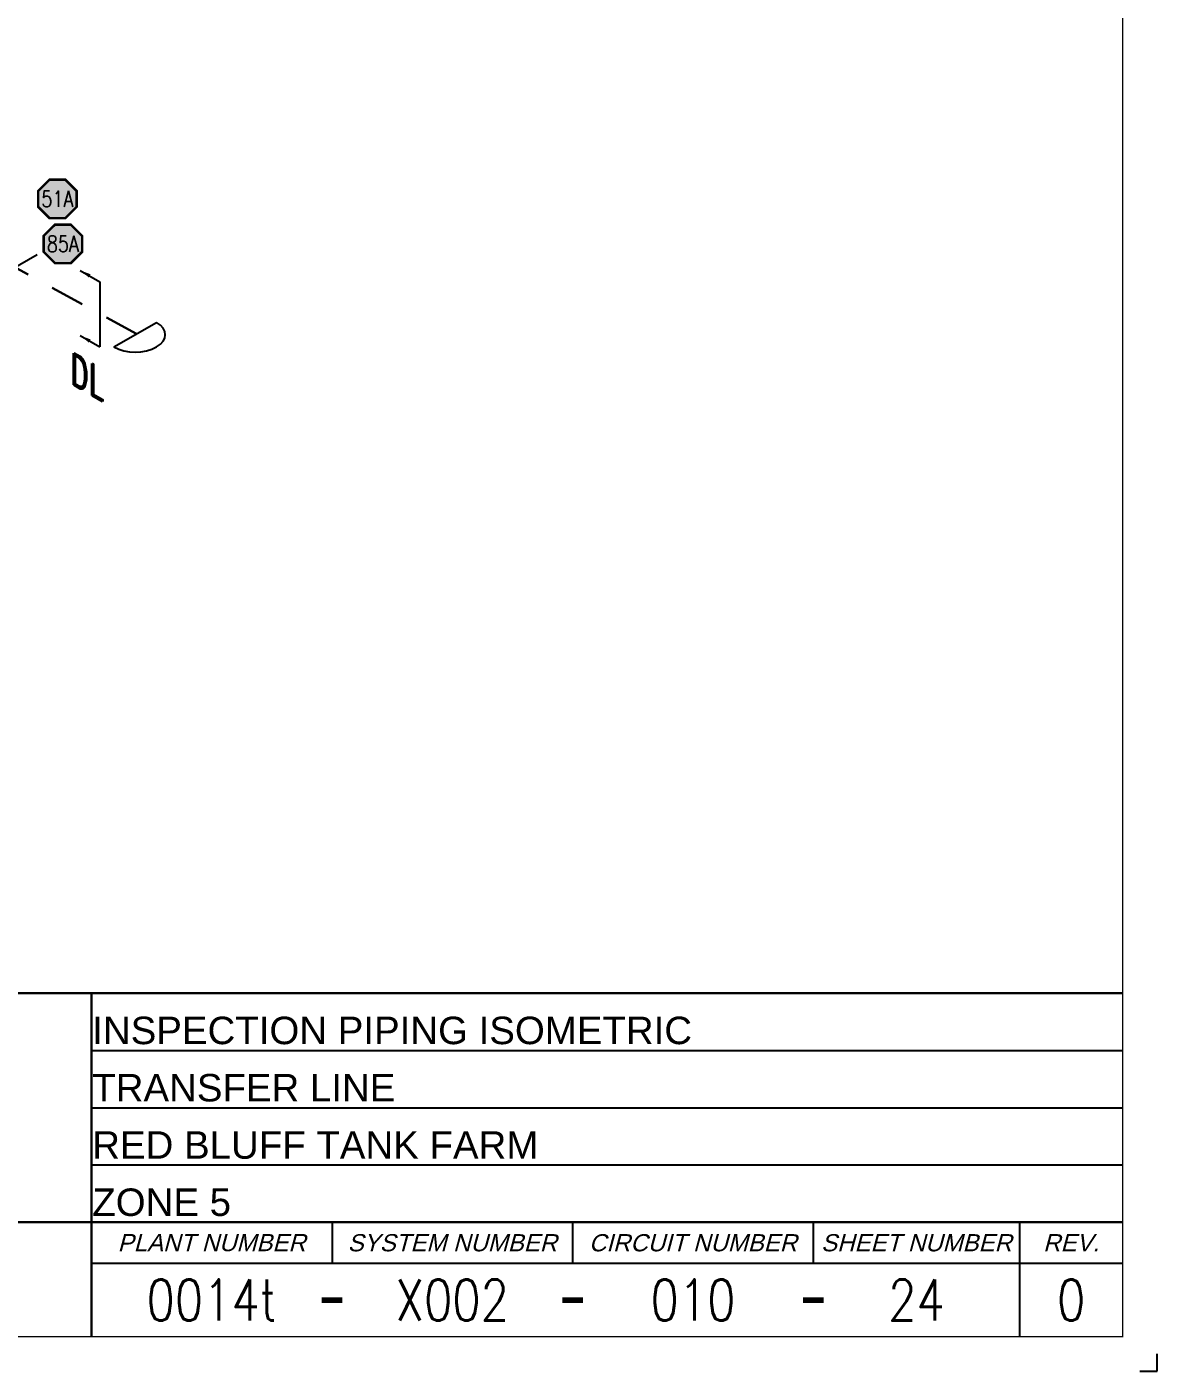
# Model space of a CAD drawing. Header units: inches. Extents: x 0.1 to 17.4, y 0.1 to 11.4.
# Drawn here: x 13.266 to 17.375, y 0.125 to 5.015 of the extents above; entities that cross this region are included whole.
import ezdxf
from ezdxf.enums import TextEntityAlignment as Align

# ---------------------------------------------------------------- set-up
doc = ezdxf.new("R2010")
doc.units = ezdxf.units.IN
doc.header["$MEASUREMENT"] = 0
doc.linetypes.add('HIDDEN2', pattern=[0.1875, 0.125, -0.0625])
for name, color, linetype in [('BORDER', 3, 'Continuous'), ('BORDERTEXT', 7, 'Continuous'), ('DL', 20, 'Continuous'), ('FITTINGS', 4, 'Continuous'), ('PART_PCML', 7, 'Continuous')]:
    doc.layers.add(name, color=color, linetype=linetype)
doc.layers.add('PIPE', color=7, linetype='Continuous', lineweight=30)
doc.styles.add('FEASStandard', font='arial.ttf')
doc.styles.add('ISO330', font='romand.shx', dxfattribs={"width": 0.85, "height": 0.05})
doc.styles.add('PART_Standard', font='romans', dxfattribs={"width": 0.8, "height": 0.09})
doc.styles.add('Richmond', font='arial.ttf')
doc.styles.add('SIMPLEX', font='ROMANS')
doc.dimstyles.new('Richmond', dxfattribs={"dimtxt": 0.18, "dimasz": 0.18, "dimexe": 0.18, "dimexo": 0.0625, "dimgap": 0.09, "dimtad": 0, "dimtih": 1, "dimtoh": 1, "dimdec": 4, "dimzin": 0, "dimdsep": 46, "dimtxsty": 'Richmond', "dimcen": 0.09, "dimadec": 0, "dimazin": 0, "dimtfac": 1, "dimtdec": 4, "dimtofl": 0, "dimtmove": 0, "dimatfit": 3, "dimfxl": 1, "dimtolj": 1, "dimtzin": 0, "dimarcsym": 0})

# ---------------------------------------------------------------- blocks, each defined once
blk = doc.blocks.new('Border')
at = {"layer": 'BORDER'}
for p, q in [((13.5, 1.2917), (17.25, 1.2917)), ((13.5, 1.0833), (17.25, 1.0833)), ((13.5, 0.875), (17.25, 0.875)), ((14.375, 0.6667), (14.375, 0.5173)), ((15.25, 0.6667), (15.25, 0.5173)), ((16.125, 0.6667), (16.125, 0.5173)), ((16.875, 0.6667), (16.875, 0.25)), ((13.5, 0.5173), (17.25, 0.5173))]:
    blk.add_line(p, q, dxfattribs=at)
at = {"layer": 'BORDER', "const_width": 0.005}
blk.add_lwpolyline([(0.25, 0.25), (17.25, 0.25), (17.25, 11.25), (0.25, 11.25)], close=True, dxfattribs=at)
at = {"layer": 'BORDER', "const_width": 0.00833}
for points in [[(17.25, 1.5), (0.25, 1.5)], [(13.5, 0.25), (13.5, 1.5)], [(13.225, 0.6667), (17.25, 0.6667)]]:
    blk.add_lwpolyline(points, dxfattribs=at)
at = {"layer": 'BORDERTEXT'}
blk.add_line((16.113, 0.3836), (16.125, 0.3836), dxfattribs=at)
at = {"layer": 'BORDERTEXT', "const_width": 0.0208}
for points in [[(14.3375, 0.3836), (14.4125, 0.3836)], [(15.2125, 0.3836), (15.2875, 0.3836)], [(16.0875, 0.3836), (16.1625, 0.3836)]]:
    blk.add_lwpolyline(points, dxfattribs=at)
at = {"layer": 'BORDERTEXT', "style": 'FEASStandard', "oblique": 15}
for s, p in [('PLANT NUMBER', (13.9375, 0.592)), ('SYSTEM NUMBER', (14.8125, 0.592)), ('CIRCUIT NUMBER', (15.6875, 0.592)), ('SHEET NUMBER', (16.5, 0.592)), ('REV.', (17.0625, 0.592))]:
    blk.add_text(s, height=0.0625, dxfattribs=at).set_placement(p, align=Align.MIDDLE)
blk = doc.blocks.new('BORDER TEXT')
at = {"layer": 'BORDERTEXT'}
for tag, p, height, style in [('API_PIPE_CLASS', (5.4645, 1.2542), 0.08, 'Richmond'), ('MATERIAL1', (12.263, 1.2111), 0.08, 'Richmond'), ('CVX_PIPE_SPEC', (5.4619, 1.0932), 0.08, 'Richmond'), ('P&ID_#1', (0.25, 1.0831), 0.0625, 'FEASStandard'), ('LINE_#1', (1.4866, 1.0831), 0.0625, 'FEASStandard'), ('MATERIAL2', (12.263, 1.0395), 0.08, 'Richmond'), ('P&ID_#2', (0.25, 0.9224), 0.0625, 'FEASStandard'), ('LINE_#2', (1.4866, 0.9224), 0.0625, 'FEASStandard'), ('OP_TEMP', (5.1687, 0.9325), 0.08, 'Richmond'), ('MATERIAL3', (12.263, 0.868), 0.08, 'Richmond'), ('FROM', (5.0146, 0.7718), 0.08, 'Richmond'), ('P&ID_#3', (0.25, 0.7617), 0.0625, 'FEASStandard'), ('LINE_#3', (1.4866, 0.7617), 0.0625, 'FEASStandard'), ('MATERIAL4', (12.263, 0.6965), 0.08, 'Richmond'), ('TO', (4.8543, 0.6112), 0.08, 'Richmond'), ('P&ID_#4', (0.25, 0.601), 0.0625, 'FEASStandard'), ('LINE_#4', (1.4866, 0.601), 0.0625, 'FEASStandard'), ('MATERIAL5', (12.263, 0.5249), 0.08, 'Richmond'), ('P&ID_#5', (0.25, 0.4403), 0.0625, 'FEASStandard'), ('LINE_#5', (1.4866, 0.4403), 0.0625, 'FEASStandard'), ('MISC', (4.9789, 0.4506), 0.08, 'Richmond'), ('INSULATION', (12.9278, 0.4142), 0.0625, 'FEASStandard'), ('P&ID_#6', (0.25, 0.2796), 0.0625, 'FEASStandard'), ('LINE_#6', (1.4866, 0.2796), 0.0625, 'FEASStandard'), ('PWHT', (12.9278, 0.2806), 0.0625, 'FEASStandard')]:
    blk.add_attdef(tag, p, '', height=height, dxfattribs=dict(at, style=style))
at = {"layer": 'BORDERTEXT', "style": 'FEASStandard'}
for tag, p in [('DR.BY', (11.075, 0.5625)), ('DR.BY_DATE', (11.95, 0.5625)), ('CHK_BY', (11.075, 0.3542)), ('CHK._BY_DATE', (11.95, 0.3542))]:
    blk.add_attdef(tag, text='', height=0.1, dxfattribs=at).set_placement(p, align=Align.MIDDLE_CENTER)
at = {"layer": 'BORDERTEXT', "style": 'PART_Standard', "width": 0.8}
for tag, p in [('PLANT_NUMBER', (13.9375, 0.3836)), ('SYSTEM_NUMBER', (14.8125, 0.3836)), ('CIRCUIT_NUMBER', (15.6875, 0.3836)), ('SHEET_NUMBER', (16.5, 0.3836)), ('REVISION', (17.0625, 0.3836))]:
    blk.add_attdef(tag, text='', height=0.15, dxfattribs=at).set_placement(p, align=Align.MIDDLE_CENTER)
blk = doc.blocks.new('Plant Info')
at = {"layer": 'BORDERTEXT', "style": 'FEASStandard'}
for tag, p in [('DWG_TYPE', (-0.6333, -0.0756)), ('SYSTEM_NAME', (-0.6333, -0.284)), ('PLANT_NAME', (-0.6333, -0.4923)), ('ZONE', (-0.6333, -0.7006))]:
    blk.add_attdef(tag, p, '', height=0.1, dxfattribs=at)
blk = doc.blocks.new('DL_330')
at = {"layer": 'DL', "style": 'ISO330', "oblique": 330, "width": 0.85}
blk.add_text('DL', height=0.1, rotation=330, dxfattribs=at).set_placement((0, 0))
blk = doc.blocks.new('PART_PCML')
blk.add_hatch(color=0).paths.add_polyline_path([(-0.0699, -0.029), (-0.029, -0.0699), (0.029, -0.0699), (0.0699, -0.029), (0.0699, 0.029), (0.029, 0.0699), (-0.029, 0.0699), (-0.0699, 0.029)])
at = {"color": 7, "const_width": 0.009}
blk.add_lwpolyline([(-0.0699, 0.029), (-0.029, 0.0699), (0.029, 0.0699), (0.0699, 0.029), (0.0699, -0.029), (0.029, -0.0699), (-0.029, -0.0699), (-0.0699, -0.029), (-0.0699, 0.029), (-0.029, 0.0699)], dxfattribs=at)
at = {"color": 18, "true_color": 0x000000}
blk.add_lwpolyline([(-0.029, 0.0699), (-0.0699, 0.029), (-0.0699, -0.029), (-0.029, -0.0699), (0.029, -0.0699), (0.0699, -0.029), (0.0699, 0.029), (0.029, 0.0699)], close=True, dxfattribs=at)
at = {"color": 7, "true_color": 0xffffff, "style": 'SIMPLEX', "width": 0.8, "flags": 1}
for tag, p in [('CIRCUIT', (-0.0939, 0.0889)), ('DM', (-0.0527, -0.1332)), ('TYPE', (-0.0749, -0.2043))]:
    blk.add_attdef(tag, p, '', height=0.0586, dxfattribs=at)
at = {"color": 7, "true_color": 0xffffff, "style": 'SIMPLEX', "width": 0.8}
blk.add_attdef('DMDISP', text='', height=0.0586, dxfattribs=at).set_placement((0, 0), align=Align.MIDDLE_CENTER)
blk = doc.blocks.new('*U44')
at = {"layer": 'DL', "color": 20, "linetype": 'ByBlock', "ltscale": 0.7}
blk.add_line((-0.0541, 0.1497), (-0.0541, -0.0872), dxfattribs=at)
for points in [[(-0.1257, 0.1911), (-0.0541, 0.1497)], [(-0.1257, -0.0459), (-0.0541, -0.0872)]]:
    blk.add_leader(points, dimstyle='Richmond', override={"dimasz": 0.04, "dimgap": 0.09, "dimtad": 0}, dxfattribs=at)

msp = doc.modelspace()

# ---------------------------------------------------------------- linework, layer by layer
for p, q in [((17.375, 0.125), (17.375, 0.1875)), ((17.3125, 0.125), (17.375, 0.125))]:
    msp.add_line(p, q)
at = {"layer": 'FITTINGS', "linetype": 'ByBlock', "lineweight": -2}
msp.add_line((13.1406, 4.0933), (13.303, 4.187), dxfattribs=at)
at = {"layer": 'FITTINGS'}
msp.add_line((13.5823, 3.8507), (13.7369, 3.94), dxfattribs=at)
msp.add_ellipse((13.6596, 3.8953), major_axis=(0.1093, 0), ratio=0.57735, start_param=-2.356194, end_param=0.785398, dxfattribs=at)
at = {"layer": 'PIPE', "linetype": 'HIDDEN2'}
msp.add_line((13.6646, 3.8982), (12.1797, 4.7097), dxfattribs=at)

# ---------------------------------------------------------------- block references
at = {"layer": 'BORDER'}
msp.add_blockref('Border', (0, 0), dxfattribs=at)
at = {"layer": 'BORDERTEXT'}
msp.add_blockref('Plant Info', (14.1366, 1.39), dxfattribs=at).add_auto_attribs({'DWG_TYPE': 'INSPECTION PIPING ISOMETRIC', 'SYSTEM_NAME': 'TRANSFER LINE', 'PLANT_NAME': 'RED BLUFF TANK FARM', 'ZONE': 'ZONE 5'})
ref = msp.add_blockref('BORDER TEXT', (0, 0), dxfattribs=at)
ref.add_attrib('REVISION', '0', dxfattribs={"height": 0.15, "style": 'PART_Standard', "width": 0.8}).set_placement((17.0625, 0.3836), align=Align.MIDDLE_CENTER)
ref.add_attrib('SHEET_NUMBER', '24', dxfattribs={"height": 0.15, "style": 'PART_Standard', "width": 0.8}).set_placement((16.5, 0.3836), align=Align.MIDDLE_CENTER)
ref.add_attrib('CIRCUIT_NUMBER', '010', dxfattribs={"height": 0.15, "style": 'PART_Standard', "width": 0.8}).set_placement((15.6875, 0.3836), align=Align.MIDDLE_CENTER)
ref.add_attrib('SYSTEM_NUMBER', 'X002', dxfattribs={"height": 0.15, "style": 'PART_Standard', "width": 0.8}).set_placement((14.8125, 0.3836), align=Align.MIDDLE_CENTER)
ref.add_attrib('PLANT_NUMBER', '0014t', dxfattribs={"height": 0.15, "style": 'PART_Standard', "width": 0.8}).set_placement((13.9375, 0.3836), align=Align.MIDDLE_CENTER)
at = {"layer": 'DL'}
for name, p in [('*U44', (13.5851, 3.9383)), ('DL_330', (13.424, 3.7201))]:
    msp.add_blockref(name, p, dxfattribs=at)
at = {"layer": 'PART_PCML', "color": 96}
msp.add_blockref('PART_PCML', (13.3765, 4.3893), dxfattribs=at).add_auto_attribs({'DMDISP': '51A'})
at = {"layer": 'PART_PCML', "color": 13}
msp.add_blockref('PART_PCML', (13.3965, 4.2257), dxfattribs=at).add_auto_attribs({'DMDISP': '85A'})

doc.saveas('drawing.dxf')
